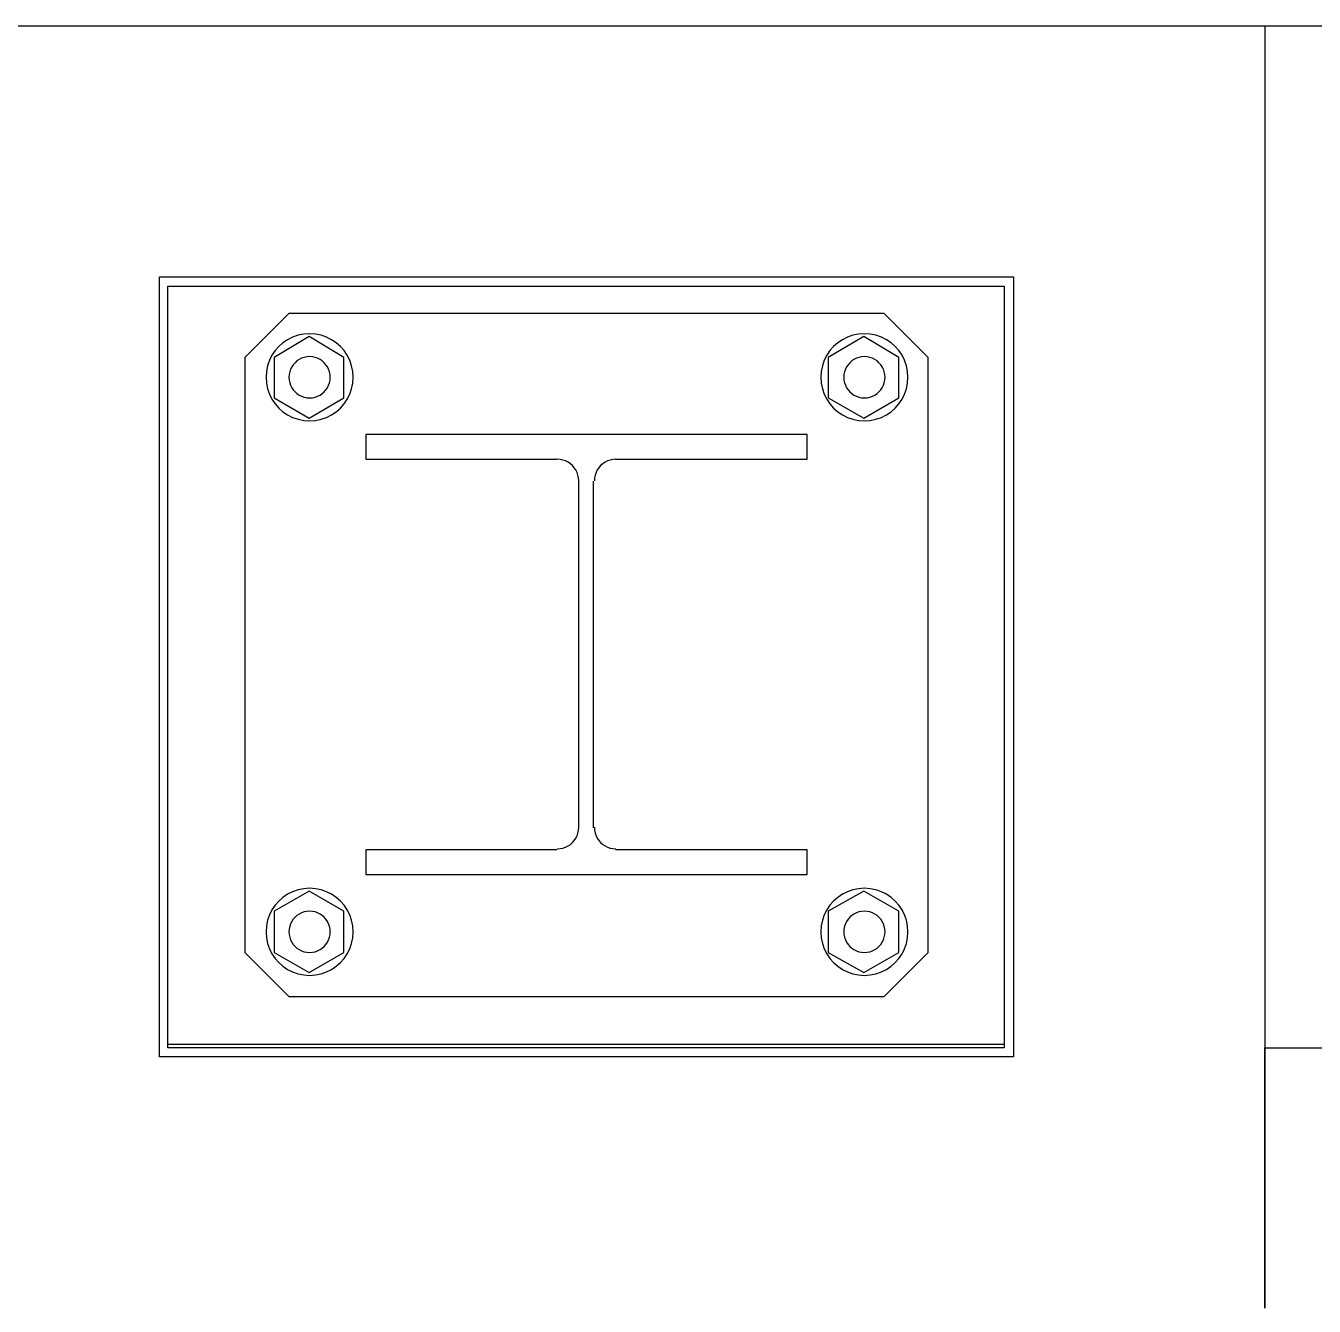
# Model space of a CAD drawing. Header units: millimetres. Extents: x 7649 to 34105, y 3983 to 25377.
# Drawn here: x 28256 to 28999, y 20638 to 21377 of the extents above; entities that cross this region are included whole.
import ezdxf

# ---------------------------------------------------------------- set-up
doc = ezdxf.new("R2010")
doc.units = ezdxf.units.MM

msp = doc.modelspace()

# ---------------------------------------------------------------- linework, layer by layer
at = {"layer": 'GEOMETRY', "color": 7}
for p, q in [((7649.45694, 21376.92222), (34105.14444, 21376.92222)), ((28407.60694, 21210.76389), (28382.20694, 21185.36389)), ((28751.03611, 21210.76389), (28407.60694, 21210.76389)), ((28776.43611, 21185.36389), (28751.03611, 21210.76389)), ((28419.24861, 21197.53472), (28399.14028, 21185.36389)), ((28409.72917, 21197.14702), (28406.82667, 21195.6906)), ((28412.83105, 21198.22439), (28409.72917, 21197.14702)), ((28416.10237, 21198.89277), (28412.83105, 21198.22439)), ((28419.51319, 21199.12222), (28416.10237, 21198.89277)), ((28439.35694, 21185.36389), (28419.24861, 21197.53472)), ((28422.92402, 21198.89277), (28419.51319, 21199.12222)), ((28426.19534, 21198.22439), (28422.92402, 21198.89277)), ((28429.29722, 21197.14702), (28426.19534, 21198.22439)), ((28432.19972, 21195.6906), (28429.29722, 21197.14702)), ((28739.39444, 21197.53472), (28718.75694, 21185.36389)), ((28729.875, 21197.14702), (28726.9725, 21195.6906)), ((28732.97688, 21198.22439), (28729.875, 21197.14702)), ((28736.24821, 21198.89277), (28732.97688, 21198.22439)), ((28739.65903, 21199.12222), (28736.24821, 21198.89277)), ((28759.50278, 21185.36389), (28739.39444, 21197.53472)), ((28743.06985, 21198.89277), (28739.65903, 21199.12222)), ((28746.34117, 21198.22439), (28743.06985, 21198.89277)), ((28749.44306, 21197.14702), (28746.34117, 21198.22439)), ((28752.34555, 21195.6906), (28749.44306, 21197.14702)), ((28401.7396, 21191.7604), (28399.61492, 21189.3465)), ((28404.1535, 21193.88508), (28401.7396, 21191.7604)), ((28406.82667, 21195.6906), (28404.1535, 21193.88508)), ((28434.87289, 21193.88508), (28432.19972, 21195.6906)), ((28437.28679, 21191.7604), (28434.87289, 21193.88508)), ((28439.41147, 21189.3465), (28437.28679, 21191.7604)), ((28721.88544, 21191.7604), (28719.76076, 21189.3465)), ((28724.29933, 21193.88508), (28721.88544, 21191.7604)), ((28726.9725, 21195.6906), (28724.29933, 21193.88508)), ((28755.01872, 21193.88508), (28752.34555, 21195.6906)), ((28757.43262, 21191.7604), (28755.01872, 21193.88508)), ((28759.5573, 21189.3465), (28757.43262, 21191.7604)), ((28382.20694, 21185.36389), (28382.20694, 20841.93472)), ((28396.35298, 21183.77083), (28395.27561, 21180.66895)), ((28397.8094, 21186.67333), (28396.35298, 21183.77083)), ((28399.61492, 21189.3465), (28397.8094, 21186.67333)), ((28399.14028, 21185.36389), (28399.14028, 21162.08056)), ((28411.09433, 21182.40567), (28410.08786, 21181.26222)), ((28412.23778, 21183.41214), (28411.09433, 21182.40567)), ((28413.50403, 21184.26743), (28412.23778, 21183.41214)), ((28414.87888, 21184.95736), (28413.50403, 21184.26743)), ((28416.34816, 21185.46773), (28414.87888, 21184.95736)), ((28417.89766, 21185.78436), (28416.34816, 21185.46773)), ((28419.51319, 21185.89306), (28417.89766, 21185.78436)), ((28421.12873, 21185.78436), (28419.51319, 21185.89306)), ((28422.67823, 21185.46773), (28421.12873, 21185.78436)), ((28424.1475, 21184.95736), (28422.67823, 21185.46773)), ((28425.52236, 21184.26743), (28424.1475, 21184.95736)), ((28426.78861, 21183.41214), (28425.52236, 21184.26743)), ((28427.93206, 21182.40567), (28426.78861, 21183.41214)), ((28428.93853, 21181.26222), (28427.93206, 21182.40567)), ((28439.35694, 21162.08056), (28439.35694, 21185.36389)), ((28441.21699, 21186.67333), (28439.41147, 21189.3465)), ((28442.67341, 21183.77083), (28441.21699, 21186.67333)), ((28443.75078, 21180.66895), (28442.67341, 21183.77083)), ((28716.49881, 21183.77083), (28715.42144, 21180.66895)), ((28717.95523, 21186.67333), (28716.49881, 21183.77083)), ((28719.76076, 21189.3465), (28717.95523, 21186.67333)), ((28718.75694, 21185.36389), (28718.75694, 21162.08056)), ((28731.24016, 21182.40567), (28730.2337, 21181.26222)), ((28732.38361, 21183.41214), (28731.24016, 21182.40567)), ((28733.64986, 21184.26743), (28732.38361, 21183.41214)), ((28735.02472, 21184.95736), (28733.64986, 21184.26743)), ((28736.49399, 21185.46773), (28735.02472, 21184.95736)), ((28738.04349, 21185.78436), (28736.49399, 21185.46773)), ((28739.65903, 21185.89306), (28738.04349, 21185.78436)), ((28741.27457, 21185.78436), (28739.65903, 21185.89306)), ((28742.82407, 21185.46773), (28741.27457, 21185.78436)), ((28744.29334, 21184.95736), (28742.82407, 21185.46773)), ((28745.66819, 21184.26743), (28744.29334, 21184.95736)), ((28746.93444, 21183.41214), (28745.66819, 21184.26743)), ((28748.07789, 21182.40567), (28746.93444, 21183.41214)), ((28749.08436, 21181.26222), (28748.07789, 21182.40567)), ((28759.50278, 21162.08056), (28759.50278, 21185.36389)), ((28761.36282, 21186.67333), (28759.5573, 21189.3465)), ((28762.81924, 21183.77083), (28761.36282, 21186.67333)), ((28763.89661, 21180.66895), (28762.81924, 21183.77083)), ((28776.43611, 20841.93472), (28776.43611, 21185.36389)), ((28394.60723, 21177.39763), (28394.37778, 21173.98681)), ((28395.27561, 21180.66895), (28394.60723, 21177.39763)), ((28407.71564, 21175.60234), (28407.60694, 21173.98681)), ((28408.03227, 21177.15184), (28407.71564, 21175.60234)), ((28408.54264, 21178.62112), (28408.03227, 21177.15184)), ((28409.23257, 21179.99597), (28408.54264, 21178.62112)), ((28410.08786, 21181.26222), (28409.23257, 21179.99597)), ((28429.79382, 21179.99597), (28428.93853, 21181.26222)), ((28430.48375, 21178.62112), (28429.79382, 21179.99597)), ((28430.99412, 21177.15184), (28430.48375, 21178.62112)), ((28431.31075, 21175.60234), (28430.99412, 21177.15184)), ((28431.41944, 21173.98681), (28431.31075, 21175.60234)), ((28444.41916, 21177.39763), (28443.75078, 21180.66895)), ((28444.64861, 21173.98681), (28444.41916, 21177.39763)), ((28714.75306, 21177.39763), (28714.52361, 21173.98681)), ((28715.42144, 21180.66895), (28714.75306, 21177.39763)), ((28727.86147, 21175.60234), (28727.75278, 21173.98681)), ((28728.1781, 21177.15184), (28727.86147, 21175.60234)), ((28728.68848, 21178.62112), (28728.1781, 21177.15184)), ((28729.3784, 21179.99597), (28728.68848, 21178.62112)), ((28730.2337, 21181.26222), (28729.3784, 21179.99597)), ((28749.93965, 21179.99597), (28749.08436, 21181.26222)), ((28750.62958, 21178.62112), (28749.93965, 21179.99597)), ((28751.13995, 21177.15184), (28750.62958, 21178.62112)), ((28751.45658, 21175.60234), (28751.13995, 21177.15184)), ((28751.56528, 21173.98681), (28751.45658, 21175.60234)), ((28764.565, 21177.39763), (28763.89661, 21180.66895)), ((28764.79444, 21173.98681), (28764.565, 21177.39763)), ((28394.37778, 21173.98681), (28394.60723, 21170.57598)), ((28394.60723, 21170.57598), (28395.27561, 21167.30466)), ((28395.27561, 21167.30466), (28396.35298, 21164.20278)), ((28407.60694, 21173.98681), (28407.71564, 21172.37127)), ((28407.71564, 21172.37127), (28408.03227, 21170.82177)), ((28408.03227, 21170.82177), (28408.54264, 21169.3525)), ((28408.54264, 21169.3525), (28409.23257, 21167.97764)), ((28409.23257, 21167.97764), (28410.08786, 21166.71139)), ((28428.93853, 21166.71139), (28429.79382, 21167.97764)), ((28429.79382, 21167.97764), (28430.48375, 21169.3525)), ((28430.48375, 21169.3525), (28430.99412, 21170.82177)), ((28430.99412, 21170.82177), (28431.31075, 21172.37127)), ((28431.31075, 21172.37127), (28431.41944, 21173.98681)), ((28442.67341, 21164.20278), (28443.75078, 21167.30466)), ((28443.75078, 21167.30466), (28444.41916, 21170.57598)), ((28444.41916, 21170.57598), (28444.64861, 21173.98681)), ((28714.52361, 21173.98681), (28714.75306, 21170.57598)), ((28714.75306, 21170.57598), (28715.42144, 21167.30466)), ((28715.42144, 21167.30466), (28716.49881, 21164.20278)), ((28727.75278, 21173.98681), (28727.86147, 21172.37127)), ((28727.86147, 21172.37127), (28728.1781, 21170.82177)), ((28728.1781, 21170.82177), (28728.68848, 21169.3525)), ((28728.68848, 21169.3525), (28729.3784, 21167.97764)), ((28729.3784, 21167.97764), (28730.2337, 21166.71139)), ((28749.08436, 21166.71139), (28749.93965, 21167.97764)), ((28749.93965, 21167.97764), (28750.62958, 21169.3525)), ((28750.62958, 21169.3525), (28751.13995, 21170.82177)), ((28751.13995, 21170.82177), (28751.45658, 21172.37127)), ((28751.45658, 21172.37127), (28751.56528, 21173.98681)), ((28762.81924, 21164.20278), (28763.89661, 21167.30466)), ((28763.89661, 21167.30466), (28764.565, 21170.57598)), ((28764.565, 21170.57598), (28764.79444, 21173.98681)), ((28396.35298, 21164.20278), (28397.8094, 21161.30028)), ((28397.8094, 21161.30028), (28399.61492, 21158.62711)), ((28399.14028, 21162.08056), (28419.24861, 21150.43889)), ((28410.08786, 21166.71139), (28411.09433, 21165.56794)), ((28411.09433, 21165.56794), (28412.23778, 21164.56147)), ((28412.23778, 21164.56147), (28413.50403, 21163.70618)), ((28413.50403, 21163.70618), (28414.87888, 21163.01625)), ((28414.87888, 21163.01625), (28416.34816, 21162.50588)), ((28416.34816, 21162.50588), (28417.89766, 21162.18925)), ((28417.89766, 21162.18925), (28419.51319, 21162.08056)), ((28419.24861, 21150.43889), (28439.35694, 21162.08056)), ((28419.51319, 21162.08056), (28421.12873, 21162.18925)), ((28421.12873, 21162.18925), (28422.67823, 21162.50588)), ((28422.67823, 21162.50588), (28424.1475, 21163.01625)), ((28424.1475, 21163.01625), (28425.52236, 21163.70618)), ((28425.52236, 21163.70618), (28426.78861, 21164.56147)), ((28426.78861, 21164.56147), (28427.93206, 21165.56794)), ((28427.93206, 21165.56794), (28428.93853, 21166.71139)), ((28439.41147, 21158.62711), (28441.21699, 21161.30028)), ((28441.21699, 21161.30028), (28442.67341, 21164.20278)), ((28716.49881, 21164.20278), (28717.95523, 21161.30028)), ((28717.95523, 21161.30028), (28719.76076, 21158.62711)), ((28718.75694, 21162.08056), (28739.39444, 21150.43889)), ((28730.2337, 21166.71139), (28731.24016, 21165.56794)), ((28731.24016, 21165.56794), (28732.38361, 21164.56147)), ((28732.38361, 21164.56147), (28733.64986, 21163.70618)), ((28733.64986, 21163.70618), (28735.02472, 21163.01625)), ((28735.02472, 21163.01625), (28736.49399, 21162.50588)), ((28736.49399, 21162.50588), (28738.04349, 21162.18925)), ((28738.04349, 21162.18925), (28739.65903, 21162.08056)), ((28739.39444, 21150.43889), (28759.50278, 21162.08056)), ((28739.65903, 21162.08056), (28741.27457, 21162.18925)), ((28741.27457, 21162.18925), (28742.82407, 21162.50588)), ((28742.82407, 21162.50588), (28744.29334, 21163.01625)), ((28744.29334, 21163.01625), (28745.66819, 21163.70618)), ((28745.66819, 21163.70618), (28746.93444, 21164.56147)), ((28746.93444, 21164.56147), (28748.07789, 21165.56794)), ((28748.07789, 21165.56794), (28749.08436, 21166.71139)), ((28759.5573, 21158.62711), (28761.36282, 21161.30028)), ((28761.36282, 21161.30028), (28762.81924, 21164.20278)), ((28399.61492, 21158.62711), (28401.7396, 21156.21321)), ((28401.7396, 21156.21321), (28404.1535, 21154.08853)), ((28404.1535, 21154.08853), (28406.82667, 21152.28301)), ((28406.82667, 21152.28301), (28409.72917, 21150.82659)), ((28429.29722, 21150.82659), (28432.19972, 21152.28301)), ((28432.19972, 21152.28301), (28434.87289, 21154.08853)), ((28434.87289, 21154.08853), (28437.28679, 21156.21321)), ((28437.28679, 21156.21321), (28439.41147, 21158.62711)), ((28719.76076, 21158.62711), (28721.88544, 21156.21321)), ((28721.88544, 21156.21321), (28724.29933, 21154.08853)), ((28724.29933, 21154.08853), (28726.9725, 21152.28301)), ((28726.9725, 21152.28301), (28729.875, 21150.82659)), ((28749.44306, 21150.82659), (28752.34555, 21152.28301)), ((28752.34555, 21152.28301), (28755.01872, 21154.08853)), ((28755.01872, 21154.08853), (28757.43262, 21156.21321)), ((28757.43262, 21156.21321), (28759.5573, 21158.62711)), ((28409.72917, 21150.82659), (28412.83105, 21149.74922)), ((28412.83105, 21149.74922), (28416.10237, 21149.08084)), ((28416.10237, 21149.08084), (28419.51319, 21148.85139)), ((28419.51319, 21148.85139), (28422.92402, 21149.08084)), ((28422.92402, 21149.08084), (28426.19534, 21149.74922)), ((28426.19534, 21149.74922), (28429.29722, 21150.82659)), ((28729.875, 21150.82659), (28732.97688, 21149.74922)), ((28732.97688, 21149.74922), (28736.24821, 21149.08084)), ((28736.24821, 21149.08084), (28739.65903, 21148.85139)), ((28739.65903, 21148.85139), (28743.06985, 21149.08084)), ((28743.06985, 21149.08084), (28746.34117, 21149.74922)), ((28746.34117, 21149.74922), (28749.44306, 21150.82659)), ((28706.58611, 21140.91389), (28452.05694, 21140.91389)), ((28452.05694, 21140.91389), (28452.05694, 21126.62639)), ((28706.58611, 21126.62639), (28706.58611, 21140.91389)), ((28452.05694, 21126.62639), (28562.12361, 21126.62639)), ((28564.0758, 21126.51289), (28562.38819, 21126.62639)), ((28565.69435, 21126.18225), (28564.0758, 21126.51289)), ((28567.22902, 21125.64928), (28565.69435, 21126.18225)), ((28568.66501, 21124.9288), (28567.22902, 21125.64928)), ((28569.98751, 21124.0356), (28568.66501, 21124.9288)), ((28571.18171, 21122.98449), (28569.98751, 21124.0356)), ((28572.23282, 21121.79028), (28571.18171, 21122.98449)), ((28587.46134, 21122.98449), (28586.41023, 21121.79028)), ((28588.65555, 21124.0356), (28587.46134, 21122.98449)), ((28589.97805, 21124.9288), (28588.65555, 21124.0356)), ((28591.41404, 21125.64928), (28589.97805, 21124.9288)), ((28592.94871, 21126.18225), (28591.41404, 21125.64928)), ((28594.56725, 21126.51289), (28592.94871, 21126.18225)), ((28596.25486, 21126.62639), (28594.56725, 21126.51289)), ((28595.99028, 21126.62639), (28706.58611, 21126.62639)), ((28573.12602, 21120.46778), (28572.23282, 21121.79028)), ((28573.84651, 21119.03179), (28573.12602, 21120.46778)), ((28574.37947, 21117.49713), (28573.84651, 21119.03179)), ((28574.71011, 21115.87858), (28574.37947, 21117.49713)), ((28574.82361, 21114.19097), (28574.71011, 21115.87858)), ((28583.93295, 21115.87858), (28583.81944, 21114.19097)), ((28584.26358, 21117.49713), (28583.93295, 21115.87858)), ((28584.79655, 21119.03179), (28584.26358, 21117.49713)), ((28585.51703, 21120.46778), (28584.79655, 21119.03179)), ((28586.41023, 21121.79028), (28585.51703, 21120.46778)), ((28574.82361, 20913.90139), (28574.82361, 21113.92639)), ((28583.29028, 20913.90139), (28583.29028, 21113.92639)), ((28572.23282, 20906.56666), (28573.12602, 20907.88916)), ((28573.12602, 20907.88916), (28573.84651, 20909.32515)), ((28573.84651, 20909.32515), (28574.37947, 20910.85982)), ((28574.37947, 20910.85982), (28574.71011, 20912.47836)), ((28574.71011, 20912.47836), (28574.82361, 20914.16597)), ((28583.81944, 20914.16597), (28583.93295, 20912.47836)), ((28583.93295, 20912.47836), (28584.26358, 20910.85982)), ((28584.26358, 20910.85982), (28584.79655, 20909.32515)), ((28584.79655, 20909.32515), (28585.51703, 20907.88916)), ((28585.51703, 20907.88916), (28586.41023, 20906.56666)), ((28562.12361, 20901.20139), (28452.05694, 20901.20139)), ((28452.05694, 20901.20139), (28452.05694, 20886.91389)), ((28562.38819, 20901.73056), (28564.0758, 20901.84406)), ((28564.0758, 20901.84406), (28565.69435, 20902.1747)), ((28565.69435, 20902.1747), (28567.22902, 20902.70766)), ((28567.22902, 20902.70766), (28568.66501, 20903.42815)), ((28568.66501, 20903.42815), (28569.98751, 20904.32134)), ((28569.98751, 20904.32134), (28571.18171, 20905.37245)), ((28571.18171, 20905.37245), (28572.23282, 20906.56666)), ((28586.41023, 20906.56666), (28587.46134, 20905.37245)), ((28587.46134, 20905.37245), (28588.65555, 20904.32134)), ((28588.65555, 20904.32134), (28589.97805, 20903.42815)), ((28589.97805, 20903.42815), (28591.41404, 20902.70766)), ((28591.41404, 20902.70766), (28592.94871, 20902.1747)), ((28592.94871, 20902.1747), (28594.56725, 20901.84406)), ((28594.56725, 20901.84406), (28596.25486, 20901.73056)), ((28706.58611, 20901.20139), (28595.99028, 20901.20139)), ((28706.58611, 20886.91389), (28706.58611, 20901.20139)), ((28452.05694, 20886.91389), (28706.58611, 20886.91389)), ((28419.24861, 20877.38889), (28399.14028, 20865.74722)), ((28412.83105, 20878.07856), (28409.72917, 20877.00119)), ((28416.10237, 20878.74694), (28412.83105, 20878.07856)), ((28419.51319, 20878.97639), (28416.10237, 20878.74694)), ((28439.35694, 20865.74722), (28419.24861, 20877.38889)), ((28422.92402, 20878.74694), (28419.51319, 20878.97639)), ((28426.19534, 20878.07856), (28422.92402, 20878.74694)), ((28429.29722, 20877.00119), (28426.19534, 20878.07856)), ((28739.39444, 20877.38889), (28718.75694, 20865.74722)), ((28732.97688, 20878.07856), (28729.875, 20877.00119)), ((28736.24821, 20878.74694), (28732.97688, 20878.07856)), ((28739.65903, 20878.97639), (28736.24821, 20878.74694)), ((28759.50278, 20865.74722), (28739.39444, 20877.38889)), ((28743.06985, 20878.74694), (28739.65903, 20878.97639)), ((28746.34117, 20878.07856), (28743.06985, 20878.74694)), ((28749.44306, 20877.00119), (28746.34117, 20878.07856)), ((28401.7396, 20871.61457), (28399.61492, 20869.20067)), ((28404.1535, 20873.73925), (28401.7396, 20871.61457)), ((28406.82667, 20875.54477), (28404.1535, 20873.73925)), ((28409.72917, 20877.00119), (28406.82667, 20875.54477)), ((28432.19972, 20875.54477), (28429.29722, 20877.00119)), ((28434.87289, 20873.73925), (28432.19972, 20875.54477)), ((28437.28679, 20871.61457), (28434.87289, 20873.73925)), ((28439.41147, 20869.20067), (28437.28679, 20871.61457)), ((28721.88544, 20871.61457), (28719.76076, 20869.20067)), ((28724.29933, 20873.73925), (28721.88544, 20871.61457)), ((28726.9725, 20875.54477), (28724.29933, 20873.73925)), ((28729.875, 20877.00119), (28726.9725, 20875.54477)), ((28752.34555, 20875.54477), (28749.44306, 20877.00119)), ((28755.01872, 20873.73925), (28752.34555, 20875.54477)), ((28757.43262, 20871.61457), (28755.01872, 20873.73925)), ((28759.5573, 20869.20067), (28757.43262, 20871.61457)), ((28396.35298, 20863.625), (28395.27561, 20860.52312)), ((28397.8094, 20866.5275), (28396.35298, 20863.625)), ((28399.61492, 20869.20067), (28397.8094, 20866.5275)), ((28399.14028, 20865.74722), (28399.14028, 20841.93472)), ((28411.09433, 20862.25984), (28410.08786, 20861.11639)), ((28412.23778, 20863.2663), (28411.09433, 20862.25984)), ((28413.50403, 20864.1216), (28412.23778, 20863.2663)), ((28414.87888, 20864.81152), (28413.50403, 20864.1216)), ((28416.34816, 20865.3219), (28414.87888, 20864.81152)), ((28417.89766, 20865.63853), (28416.34816, 20865.3219)), ((28419.51319, 20865.74722), (28417.89766, 20865.63853)), ((28421.12873, 20865.63853), (28419.51319, 20865.74722)), ((28422.67823, 20865.3219), (28421.12873, 20865.63853)), ((28424.1475, 20864.81152), (28422.67823, 20865.3219)), ((28425.52236, 20864.1216), (28424.1475, 20864.81152)), ((28426.78861, 20863.2663), (28425.52236, 20864.1216)), ((28427.93206, 20862.25984), (28426.78861, 20863.2663)), ((28428.93853, 20861.11639), (28427.93206, 20862.25984)), ((28439.35694, 20841.93472), (28439.35694, 20865.74722)), ((28441.21699, 20866.5275), (28439.41147, 20869.20067)), ((28442.67341, 20863.625), (28441.21699, 20866.5275)), ((28443.75078, 20860.52312), (28442.67341, 20863.625)), ((28716.49881, 20863.625), (28715.42144, 20860.52312)), ((28717.95523, 20866.5275), (28716.49881, 20863.625)), ((28719.76076, 20869.20067), (28717.95523, 20866.5275)), ((28718.75694, 20865.74722), (28718.75694, 20841.93472)), ((28731.24016, 20862.25984), (28730.2337, 20861.11639)), ((28732.38361, 20863.2663), (28731.24016, 20862.25984)), ((28733.64986, 20864.1216), (28732.38361, 20863.2663)), ((28735.02472, 20864.81152), (28733.64986, 20864.1216)), ((28736.49399, 20865.3219), (28735.02472, 20864.81152)), ((28738.04349, 20865.63853), (28736.49399, 20865.3219)), ((28739.65903, 20865.74722), (28738.04349, 20865.63853)), ((28741.27457, 20865.63853), (28739.65903, 20865.74722)), ((28742.82407, 20865.3219), (28741.27457, 20865.63853)), ((28744.29334, 20864.81152), (28742.82407, 20865.3219)), ((28745.66819, 20864.1216), (28744.29334, 20864.81152)), ((28746.93444, 20863.2663), (28745.66819, 20864.1216)), ((28748.07789, 20862.25984), (28746.93444, 20863.2663)), ((28749.08436, 20861.11639), (28748.07789, 20862.25984)), ((28759.50278, 20841.93472), (28759.50278, 20865.74722)), ((28761.36282, 20866.5275), (28759.5573, 20869.20067)), ((28762.81924, 20863.625), (28761.36282, 20866.5275)), ((28763.89661, 20860.52312), (28762.81924, 20863.625)), ((28394.60723, 20857.25179), (28394.37778, 20853.84097)), ((28395.27561, 20860.52312), (28394.60723, 20857.25179)), ((28407.71564, 20855.45651), (28407.60694, 20853.84097)), ((28408.03227, 20857.00601), (28407.71564, 20855.45651)), ((28408.54264, 20858.47528), (28408.03227, 20857.00601)), ((28409.23257, 20859.85014), (28408.54264, 20858.47528)), ((28410.08786, 20861.11639), (28409.23257, 20859.85014)), ((28429.79382, 20859.85014), (28428.93853, 20861.11639)), ((28430.48375, 20858.47528), (28429.79382, 20859.85014)), ((28430.99412, 20857.00601), (28430.48375, 20858.47528)), ((28431.31075, 20855.45651), (28430.99412, 20857.00601)), ((28431.41944, 20853.84097), (28431.31075, 20855.45651)), ((28444.41916, 20857.25179), (28443.75078, 20860.52312)), ((28444.64861, 20853.84097), (28444.41916, 20857.25179)), ((28714.75306, 20857.25179), (28714.52361, 20853.84097)), ((28715.42144, 20860.52312), (28714.75306, 20857.25179)), ((28727.86147, 20855.45651), (28727.75278, 20853.84097)), ((28728.1781, 20857.00601), (28727.86147, 20855.45651)), ((28728.68848, 20858.47528), (28728.1781, 20857.00601)), ((28729.3784, 20859.85014), (28728.68848, 20858.47528)), ((28730.2337, 20861.11639), (28729.3784, 20859.85014)), ((28749.93965, 20859.85014), (28749.08436, 20861.11639)), ((28750.62958, 20858.47528), (28749.93965, 20859.85014)), ((28751.13995, 20857.00601), (28750.62958, 20858.47528)), ((28751.45658, 20855.45651), (28751.13995, 20857.00601)), ((28751.56528, 20853.84097), (28751.45658, 20855.45651)), ((28764.565, 20857.25179), (28763.89661, 20860.52312)), ((28764.79444, 20853.84097), (28764.565, 20857.25179)), ((28394.37778, 20853.84097), (28394.60723, 20850.43015)), ((28394.60723, 20850.43015), (28395.27561, 20847.15883)), ((28407.60694, 20853.84097), (28407.71564, 20852.22543)), ((28407.71564, 20852.22543), (28408.03227, 20850.67593)), ((28408.03227, 20850.67593), (28408.54264, 20849.20666)), ((28408.54264, 20849.20666), (28409.23257, 20847.83181)), ((28409.23257, 20847.83181), (28410.08786, 20846.56556)), ((28428.93853, 20846.56556), (28429.79382, 20847.83181)), ((28429.79382, 20847.83181), (28430.48375, 20849.20666)), ((28430.48375, 20849.20666), (28430.99412, 20850.67593)), ((28430.99412, 20850.67593), (28431.31075, 20852.22543)), ((28431.31075, 20852.22543), (28431.41944, 20853.84097)), ((28443.75078, 20847.15883), (28444.41916, 20850.43015)), ((28444.41916, 20850.43015), (28444.64861, 20853.84097)), ((28714.52361, 20853.84097), (28714.75306, 20850.43015)), ((28714.75306, 20850.43015), (28715.42144, 20847.15883)), ((28727.75278, 20853.84097), (28727.86147, 20852.22543)), ((28727.86147, 20852.22543), (28728.1781, 20850.67593)), ((28728.1781, 20850.67593), (28728.68848, 20849.20666)), ((28728.68848, 20849.20666), (28729.3784, 20847.83181)), ((28729.3784, 20847.83181), (28730.2337, 20846.56556)), ((28749.08436, 20846.56556), (28749.93965, 20847.83181)), ((28749.93965, 20847.83181), (28750.62958, 20849.20666)), ((28750.62958, 20849.20666), (28751.13995, 20850.67593)), ((28751.13995, 20850.67593), (28751.45658, 20852.22543)), ((28751.45658, 20852.22543), (28751.56528, 20853.84097)), ((28763.89661, 20847.15883), (28764.565, 20850.43015)), ((28764.565, 20850.43015), (28764.79444, 20853.84097)), ((28382.20694, 20841.93472), (28407.60694, 20816.53472)), ((28395.27561, 20847.15883), (28396.35298, 20844.05695)), ((28396.35298, 20844.05695), (28397.8094, 20841.15445)), ((28397.8094, 20841.15445), (28399.61492, 20838.48128)), ((28399.14028, 20841.93472), (28419.24861, 20830.29306)), ((28410.08786, 20846.56556), (28411.09433, 20845.42211)), ((28411.09433, 20845.42211), (28412.23778, 20844.41564)), ((28412.23778, 20844.41564), (28413.50403, 20843.56035)), ((28413.50403, 20843.56035), (28414.87888, 20842.87042)), ((28414.87888, 20842.87042), (28416.34816, 20842.36005)), ((28416.34816, 20842.36005), (28417.89766, 20842.04342)), ((28417.89766, 20842.04342), (28419.51319, 20841.93472)), ((28419.24861, 20830.29306), (28439.35694, 20841.93472)), ((28419.51319, 20841.93472), (28421.12873, 20842.04342)), ((28421.12873, 20842.04342), (28422.67823, 20842.36005)), ((28422.67823, 20842.36005), (28424.1475, 20842.87042)), ((28424.1475, 20842.87042), (28425.52236, 20843.56035)), ((28425.52236, 20843.56035), (28426.78861, 20844.41564)), ((28426.78861, 20844.41564), (28427.93206, 20845.42211)), ((28427.93206, 20845.42211), (28428.93853, 20846.56556)), ((28439.41147, 20838.48128), (28441.21699, 20841.15445)), ((28441.21699, 20841.15445), (28442.67341, 20844.05695)), ((28442.67341, 20844.05695), (28443.75078, 20847.15883)), ((28715.42144, 20847.15883), (28716.49881, 20844.05695)), ((28716.49881, 20844.05695), (28717.95523, 20841.15445)), ((28717.95523, 20841.15445), (28719.76076, 20838.48128)), ((28718.75694, 20841.93472), (28739.39444, 20830.29306)), ((28730.2337, 20846.56556), (28731.24016, 20845.42211)), ((28731.24016, 20845.42211), (28732.38361, 20844.41564)), ((28732.38361, 20844.41564), (28733.64986, 20843.56035)), ((28733.64986, 20843.56035), (28735.02472, 20842.87042)), ((28735.02472, 20842.87042), (28736.49399, 20842.36005)), ((28736.49399, 20842.36005), (28738.04349, 20842.04342)), ((28738.04349, 20842.04342), (28739.65903, 20841.93472)), ((28739.39444, 20830.29306), (28759.50278, 20841.93472)), ((28739.65903, 20841.93472), (28741.27457, 20842.04342)), ((28741.27457, 20842.04342), (28742.82407, 20842.36005)), ((28742.82407, 20842.36005), (28744.29334, 20842.87042)), ((28744.29334, 20842.87042), (28745.66819, 20843.56035)), ((28745.66819, 20843.56035), (28746.93444, 20844.41564)), ((28746.93444, 20844.41564), (28748.07789, 20845.42211)), ((28748.07789, 20845.42211), (28749.08436, 20846.56556)), ((28751.03611, 20816.53472), (28776.43611, 20841.93472)), ((28759.5573, 20838.48128), (28761.36282, 20841.15445)), ((28761.36282, 20841.15445), (28762.81924, 20844.05695)), ((28762.81924, 20844.05695), (28763.89661, 20847.15883)), ((28399.61492, 20838.48128), (28401.7396, 20836.06738)), ((28401.7396, 20836.06738), (28404.1535, 20833.9427)), ((28404.1535, 20833.9427), (28406.82667, 20832.13718)), ((28432.19972, 20832.13718), (28434.87289, 20833.9427)), ((28434.87289, 20833.9427), (28437.28679, 20836.06738)), ((28437.28679, 20836.06738), (28439.41147, 20838.48128)), ((28719.76076, 20838.48128), (28721.88544, 20836.06738)), ((28721.88544, 20836.06738), (28724.29933, 20833.9427)), ((28724.29933, 20833.9427), (28726.9725, 20832.13718)), ((28752.34555, 20832.13718), (28755.01872, 20833.9427)), ((28755.01872, 20833.9427), (28757.43262, 20836.06738)), ((28757.43262, 20836.06738), (28759.5573, 20838.48128)), ((28406.82667, 20832.13718), (28409.72917, 20830.68076)), ((28409.72917, 20830.68076), (28412.83105, 20829.60339)), ((28412.83105, 20829.60339), (28416.10237, 20828.935)), ((28416.10237, 20828.935), (28419.51319, 20828.70556)), ((28419.51319, 20828.70556), (28422.92402, 20828.935)), ((28422.92402, 20828.935), (28426.19534, 20829.60339)), ((28426.19534, 20829.60339), (28429.29722, 20830.68076)), ((28429.29722, 20830.68076), (28432.19972, 20832.13718)), ((28726.9725, 20832.13718), (28729.875, 20830.68076)), ((28729.875, 20830.68076), (28732.97688, 20829.60339)), ((28732.97688, 20829.60339), (28736.24821, 20828.935)), ((28736.24821, 20828.935), (28739.65903, 20828.70556)), ((28739.65903, 20828.70556), (28743.06985, 20828.935)), ((28743.06985, 20828.935), (28746.34117, 20829.60339)), ((28746.34117, 20829.60339), (28749.44306, 20830.68076)), ((28749.44306, 20830.68076), (28752.34555, 20832.13718)), ((28407.60694, 20816.53472), (28751.03611, 20816.53472)), ((28337.75694, 20789.01806), (28820.35694, 20789.01806))]:
    msp.add_line(p, q, dxfattribs=at)
at = {"layer": 'RECTANGLES', "color": 7}
for p, q in [((28188.00278, 21376.92222), (28970.64028, 21376.92222)), ((28970.64028, 21376.92222), (28970.64028, 20636.61806)), ((28332.99444, 21231.93056), (28825.64861, 21231.93056)), ((28332.99444, 20781.60972), (28332.99444, 21231.93056)), ((28337.75694, 21226.63889), (28820.35694, 21226.63889)), ((28337.75694, 20786.90139), (28337.75694, 21226.63889)), ((28820.35694, 21226.63889), (28820.35694, 20786.90139)), ((28825.64861, 21231.93056), (28825.64861, 20781.60972)), ((28825.64861, 20781.60972), (28332.99444, 20781.60972)), ((28820.35694, 20786.90139), (28337.75694, 20786.90139)), ((28970.64028, 20786.90139), (29020.38194, 20786.90139)), ((28970.64028, 20636.61806), (28970.64028, 20786.90139))]:
    msp.add_line(p, q, dxfattribs=at)

doc.saveas('drawing.dxf')
